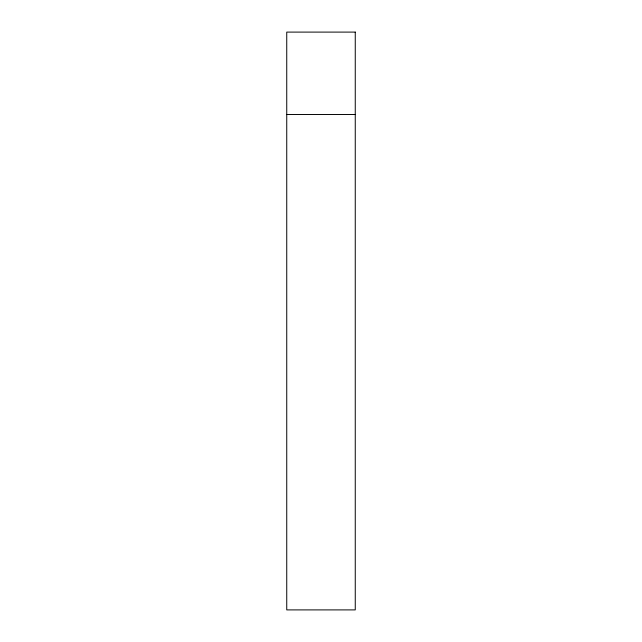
<?xml version="1.0" encoding="UTF-8"?>
<svg xmlns="http://www.w3.org/2000/svg" width="642" height="642" viewBox="0 0 642 642"><rect width="100%" height="100%" fill="white"/><g stroke="black" fill="none" stroke-linecap="round" stroke-linejoin="round"><path stroke-width="0.96" d="M286.741 114.501L355.259 114.501M355.259 32.1L286.741 32.1L286.741 609.9L355.259 609.9L355.259 32.1"/></g></svg>
